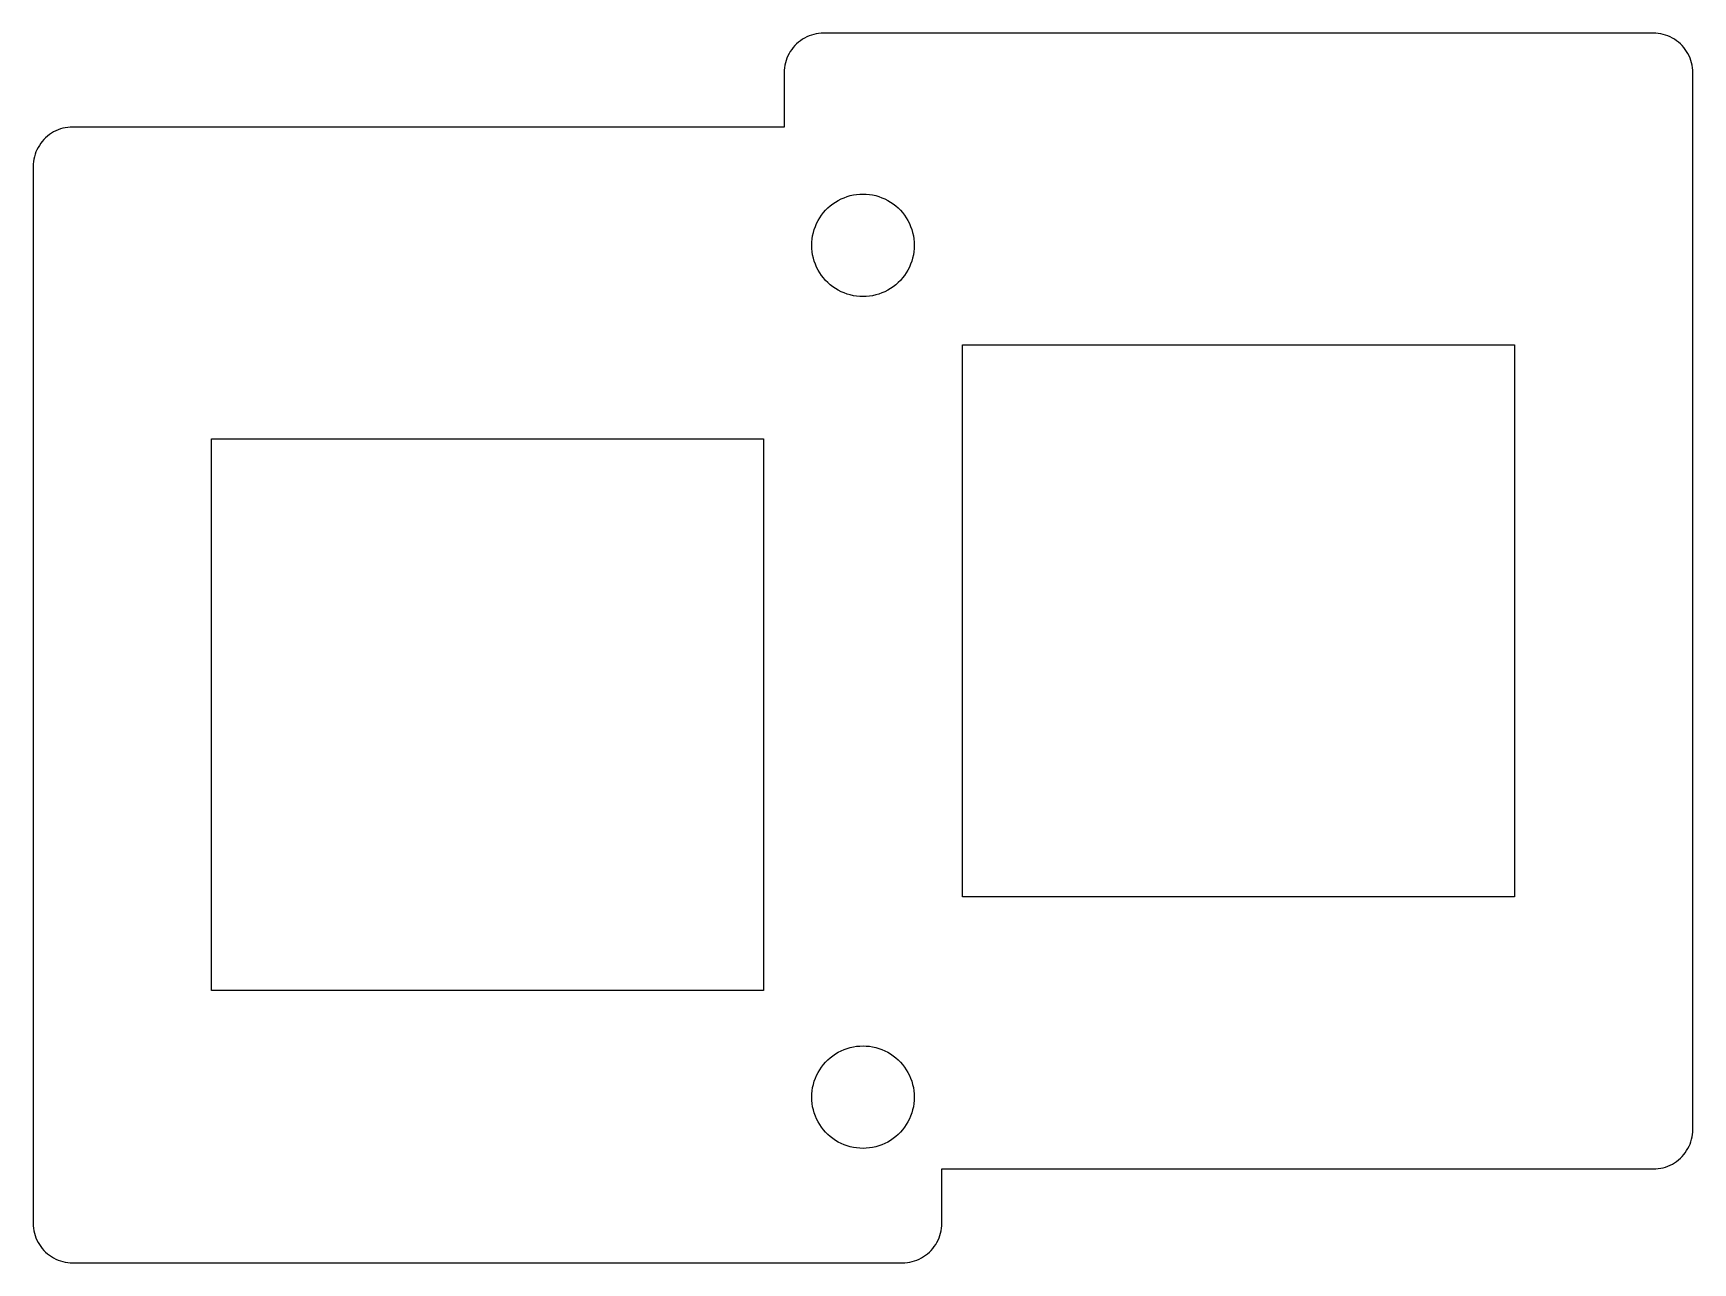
# Model space of a CAD drawing. Header units: metres. Extents: x 0 to 42.1, y 0 to 31.2.
import ezdxf

# ---------------------------------------------------------------- set-up
doc = ezdxf.new("R2010")
doc.units = ezdxf.units.M

msp = doc.modelspace()

# ---------------------------------------------------------------- linework, layer by layer
for p, q in [((19.801, 31.162), (19.741, 31.145)), ((19.863, 31.176), (19.801, 31.162)), ((19.925, 31.186), (19.863, 31.176)), ((19.987, 31.192), (19.925, 31.186)), ((20.05, 31.194), (19.987, 31.192)), ((41.1, 31.194), (20.05, 31.194)), ((41.163, 31.192), (41.1, 31.194)), ((41.225, 31.186), (41.163, 31.192)), ((41.287, 31.176), (41.225, 31.186)), ((41.349, 31.162), (41.287, 31.176)), ((41.409, 31.145), (41.349, 31.162)), ((19.241, 30.782), (19.206, 30.73)), ((19.279, 30.831), (19.241, 30.782)), ((19.321, 30.878), (19.279, 30.831)), ((19.365, 30.923), (19.321, 30.878)), ((19.413, 30.964), (19.365, 30.923)), ((19.462, 31.003), (19.413, 30.964)), ((19.514, 31.038), (19.462, 31.003)), ((19.568, 31.07), (19.514, 31.038)), ((19.624, 31.099), (19.568, 31.07)), ((19.682, 31.123), (19.624, 31.099)), ((19.741, 31.145), (19.682, 31.123)), ((41.468, 31.123), (41.409, 31.145)), ((41.526, 31.099), (41.468, 31.123)), ((41.582, 31.07), (41.526, 31.099)), ((41.636, 31.038), (41.582, 31.07)), ((41.688, 31.003), (41.636, 31.038)), ((41.737, 30.964), (41.688, 31.003)), ((41.785, 30.923), (41.737, 30.964)), ((41.829, 30.878), (41.785, 30.923)), ((41.87, 30.831), (41.829, 30.878)), ((41.909, 30.782), (41.87, 30.831)), ((41.944, 30.73), (41.909, 30.782)), ((19.058, 30.319), (19.052, 30.256)), ((19.068, 30.381), (19.058, 30.319)), ((19.081, 30.442), (19.068, 30.381)), ((19.099, 30.503), (19.081, 30.442)), ((19.12, 30.562), (19.099, 30.503)), ((19.145, 30.619), (19.12, 30.562)), ((19.174, 30.675), (19.145, 30.619)), ((19.206, 30.73), (19.174, 30.675)), ((41.976, 30.675), (41.944, 30.73)), ((42.005, 30.619), (41.976, 30.675)), ((42.03, 30.562), (42.005, 30.619)), ((42.051, 30.503), (42.03, 30.562)), ((42.069, 30.442), (42.051, 30.503)), ((42.082, 30.381), (42.069, 30.442)), ((42.092, 30.319), (42.082, 30.381)), ((42.098, 30.256), (42.092, 30.319)), ((19.052, 30.256), (19.05, 30.194)), ((19.05, 30.194), (19.05, 28.812)), ((42.1, 30.194), (42.098, 30.256)), ((42.1, 3.381), (42.1, 30.194)), ((0.464, 28.657), (0.412, 28.622)), ((0.518, 28.689), (0.464, 28.657)), ((0.574, 28.717), (0.518, 28.689)), ((0.632, 28.742), (0.574, 28.717)), ((0.691, 28.764), (0.632, 28.742)), ((0.751, 28.781), (0.691, 28.764)), ((0.813, 28.795), (0.751, 28.781)), ((0.875, 28.805), (0.813, 28.795)), ((0.937, 28.811), (0.875, 28.805)), ((1, 28.812), (0.937, 28.811)), ((19.05, 28.812), (1, 28.812)), ((0.095, 28.238), (0.07, 28.181)), ((0.124, 28.294), (0.095, 28.238)), ((0.156, 28.348), (0.124, 28.294)), ((0.191, 28.4), (0.156, 28.348)), ((0.229, 28.45), (0.191, 28.4)), ((0.271, 28.497), (0.229, 28.45)), ((0.315, 28.541), (0.271, 28.497)), ((0.363, 28.583), (0.315, 28.541)), ((0.412, 28.622), (0.363, 28.583)), ((0.002, 27.875), (0, 27.812)), ((0, 27.812), (0, 1)), ((0.008, 27.938), (0.002, 27.875)), ((0.018, 28), (0.008, 27.938)), ((0.031, 28.061), (0.018, 28)), ((0.049, 28.122), (0.031, 28.061)), ((0.07, 28.181), (0.049, 28.122)), ((20.353, 26.91), (20.424, 26.952)), ((20.424, 26.952), (20.497, 26.989)), ((20.497, 26.989), (20.571, 27.021)), ((20.571, 27.021), (20.648, 27.049)), ((20.648, 27.049), (20.727, 27.072)), ((20.727, 27.072), (20.806, 27.09)), ((20.806, 27.09), (20.887, 27.102)), ((20.887, 27.102), (20.968, 27.11)), ((20.968, 27.11), (21.05, 27.113)), ((21.05, 27.113), (21.132, 27.11)), ((21.132, 27.11), (21.213, 27.102)), ((21.213, 27.102), (21.294, 27.09)), ((21.294, 27.09), (21.373, 27.072)), ((21.373, 27.072), (21.452, 27.049)), ((21.452, 27.049), (21.529, 27.021)), ((21.529, 27.021), (21.604, 26.989)), ((21.604, 26.989), (21.676, 26.952)), ((21.676, 26.952), (21.747, 26.91)), ((19.952, 26.509), (19.998, 26.577)), ((19.998, 26.577), (20.048, 26.641)), ((20.048, 26.641), (20.102, 26.702)), ((20.102, 26.702), (20.16, 26.76)), ((20.16, 26.76), (20.221, 26.814)), ((20.221, 26.814), (20.286, 26.864)), ((20.286, 26.864), (20.353, 26.91)), ((21.747, 26.91), (21.814, 26.864)), ((21.814, 26.864), (21.879, 26.814)), ((21.879, 26.814), (21.94, 26.76)), ((21.94, 26.76), (21.998, 26.702)), ((21.998, 26.702), (22.052, 26.641)), ((22.052, 26.641), (22.102, 26.577)), ((22.102, 26.577), (22.148, 26.509)), ((19.773, 26.056), (19.791, 26.136)), ((19.791, 26.136), (19.814, 26.214)), ((19.814, 26.214), (19.841, 26.291)), ((19.841, 26.291), (19.874, 26.366)), ((19.874, 26.366), (19.911, 26.439)), ((19.911, 26.439), (19.952, 26.509)), ((22.148, 26.509), (22.189, 26.439)), ((22.189, 26.439), (22.226, 26.366)), ((22.226, 26.366), (22.259, 26.291)), ((22.259, 26.291), (22.286, 26.214)), ((22.286, 26.214), (22.309, 26.136)), ((22.309, 26.136), (22.327, 26.056)), ((19.75, 25.812), (19.753, 25.894)), ((19.753, 25.731), (19.75, 25.812)), ((19.753, 25.894), (19.76, 25.975)), ((19.76, 25.65), (19.753, 25.731)), ((19.76, 25.975), (19.773, 26.056)), ((22.327, 26.056), (22.34, 25.975)), ((22.34, 25.975), (22.347, 25.894)), ((22.347, 25.731), (22.34, 25.65)), ((22.347, 25.894), (22.35, 25.812)), ((22.35, 25.812), (22.347, 25.731)), ((19.773, 25.569), (19.76, 25.65)), ((19.791, 25.489), (19.773, 25.569)), ((19.814, 25.411), (19.791, 25.489)), ((19.841, 25.334), (19.814, 25.411)), ((19.874, 25.259), (19.841, 25.334)), ((22.259, 25.334), (22.226, 25.259)), ((22.286, 25.411), (22.259, 25.334)), ((22.309, 25.489), (22.286, 25.411)), ((22.327, 25.569), (22.309, 25.489)), ((22.34, 25.65), (22.327, 25.569)), ((19.911, 25.186), (19.874, 25.259)), ((19.952, 25.116), (19.911, 25.186)), ((19.998, 25.048), (19.952, 25.116)), ((20.048, 24.984), (19.998, 25.048)), ((20.102, 24.923), (20.048, 24.984)), ((20.16, 24.865), (20.102, 24.923)), ((20.221, 24.811), (20.16, 24.865)), ((21.94, 24.865), (21.879, 24.811)), ((21.998, 24.923), (21.94, 24.865)), ((22.052, 24.984), (21.998, 24.923)), ((22.102, 25.048), (22.052, 24.984)), ((22.148, 25.116), (22.102, 25.048)), ((22.189, 25.186), (22.148, 25.116)), ((22.226, 25.259), (22.189, 25.186)), ((20.286, 24.761), (20.221, 24.811)), ((20.353, 24.715), (20.286, 24.761)), ((20.424, 24.673), (20.353, 24.715)), ((20.497, 24.636), (20.424, 24.673)), ((20.571, 24.604), (20.497, 24.636)), ((20.648, 24.576), (20.571, 24.604)), ((20.727, 24.553), (20.648, 24.576)), ((20.806, 24.535), (20.727, 24.553)), ((20.887, 24.523), (20.806, 24.535)), ((20.968, 24.515), (20.887, 24.523)), ((21.05, 24.512), (20.968, 24.515)), ((21.132, 24.515), (21.05, 24.512)), ((21.213, 24.523), (21.132, 24.515)), ((21.294, 24.535), (21.213, 24.523)), ((21.373, 24.553), (21.294, 24.535)), ((21.452, 24.576), (21.373, 24.553)), ((21.529, 24.604), (21.452, 24.576)), ((21.604, 24.636), (21.529, 24.604)), ((21.676, 24.673), (21.604, 24.636)), ((21.747, 24.715), (21.676, 24.673)), ((21.814, 24.761), (21.747, 24.715)), ((21.879, 24.811), (21.814, 24.761)), ((23.575, 9.287), (23.575, 23.288)), ((23.575, 23.288), (37.575, 23.288)), ((37.575, 23.288), (37.575, 9.287)), ((4.525, 6.906), (4.525, 20.906)), ((4.525, 20.906), (18.525, 20.906)), ((18.525, 20.906), (18.525, 6.906)), ((37.575, 9.287), (23.575, 9.287)), ((18.525, 6.906), (4.525, 6.906)), ((20.727, 5.462), (20.806, 5.48)), ((20.806, 5.48), (20.887, 5.492)), ((20.887, 5.492), (20.968, 5.5)), ((20.968, 5.5), (21.05, 5.503)), ((21.05, 5.503), (21.132, 5.5)), ((21.132, 5.5), (21.213, 5.492)), ((21.213, 5.492), (21.294, 5.48)), ((21.294, 5.48), (21.373, 5.462)), ((20.048, 5.031), (20.102, 5.093)), ((20.102, 5.093), (20.16, 5.15)), ((20.16, 5.15), (20.221, 5.204)), ((20.221, 5.204), (20.286, 5.254)), ((20.286, 5.254), (20.353, 5.3)), ((20.353, 5.3), (20.424, 5.342)), ((20.424, 5.342), (20.497, 5.379)), ((20.497, 5.379), (20.571, 5.411)), ((20.571, 5.411), (20.648, 5.439)), ((20.648, 5.439), (20.727, 5.462)), ((21.373, 5.462), (21.452, 5.439)), ((21.452, 5.439), (21.529, 5.411)), ((21.529, 5.411), (21.604, 5.379)), ((21.604, 5.379), (21.676, 5.342)), ((21.676, 5.342), (21.747, 5.3)), ((21.747, 5.3), (21.814, 5.254)), ((21.814, 5.254), (21.879, 5.204)), ((21.879, 5.204), (21.94, 5.15)), ((21.94, 5.15), (21.998, 5.093)), ((21.998, 5.093), (22.052, 5.031)), ((19.814, 4.604), (19.841, 4.681)), ((19.841, 4.681), (19.874, 4.756)), ((19.874, 4.756), (19.911, 4.829)), ((19.911, 4.829), (19.952, 4.899)), ((19.952, 4.899), (19.998, 4.967)), ((19.998, 4.967), (20.048, 5.031)), ((22.052, 5.031), (22.102, 4.967)), ((22.102, 4.967), (22.148, 4.899)), ((22.148, 4.899), (22.189, 4.829)), ((22.189, 4.829), (22.226, 4.756)), ((22.226, 4.756), (22.259, 4.681)), ((22.259, 4.681), (22.286, 4.604)), ((19.75, 4.203), (19.753, 4.284)), ((19.753, 4.284), (19.76, 4.366)), ((19.76, 4.366), (19.773, 4.446)), ((19.773, 4.446), (19.791, 4.526)), ((19.791, 4.526), (19.814, 4.604)), ((22.286, 4.604), (22.309, 4.526)), ((22.309, 4.526), (22.327, 4.446)), ((22.327, 4.446), (22.34, 4.366)), ((22.34, 4.366), (22.347, 4.284)), ((22.347, 4.284), (22.35, 4.203)), ((19.753, 4.121), (19.75, 4.203)), ((19.76, 4.04), (19.753, 4.121)), ((19.773, 3.959), (19.76, 4.04)), ((19.791, 3.879), (19.773, 3.959)), ((19.814, 3.801), (19.791, 3.879)), ((19.841, 3.724), (19.814, 3.801)), ((22.286, 3.801), (22.259, 3.724)), ((22.309, 3.879), (22.286, 3.801)), ((22.327, 3.959), (22.309, 3.879)), ((22.34, 4.04), (22.327, 3.959)), ((22.347, 4.121), (22.34, 4.04)), ((22.35, 4.203), (22.347, 4.121)), ((19.874, 3.649), (19.841, 3.724)), ((19.911, 3.576), (19.874, 3.649)), ((19.952, 3.506), (19.911, 3.576)), ((19.998, 3.439), (19.952, 3.506)), ((20.048, 3.374), (19.998, 3.439)), ((20.102, 3.313), (20.048, 3.374)), ((22.052, 3.374), (21.998, 3.313)), ((22.102, 3.439), (22.052, 3.374)), ((22.148, 3.506), (22.102, 3.439)), ((22.189, 3.576), (22.148, 3.506)), ((22.226, 3.649), (22.189, 3.576)), ((22.259, 3.724), (22.226, 3.649)), ((42.098, 3.318), (42.1, 3.381)), ((20.16, 3.255), (20.102, 3.313)), ((20.221, 3.201), (20.16, 3.255)), ((20.286, 3.151), (20.221, 3.201)), ((20.353, 3.105), (20.286, 3.151)), ((20.424, 3.063), (20.353, 3.105)), ((20.497, 3.026), (20.424, 3.063)), ((20.571, 2.994), (20.497, 3.026)), ((20.648, 2.966), (20.571, 2.994)), ((20.727, 2.943), (20.648, 2.966)), ((21.452, 2.966), (21.373, 2.943)), ((21.529, 2.994), (21.452, 2.966)), ((21.604, 3.026), (21.529, 2.994)), ((21.676, 3.063), (21.604, 3.026)), ((21.747, 3.105), (21.676, 3.063)), ((21.814, 3.151), (21.747, 3.105)), ((21.879, 3.201), (21.814, 3.151)), ((21.94, 3.255), (21.879, 3.201)), ((21.998, 3.313), (21.94, 3.255)), ((41.976, 2.899), (42.005, 2.955)), ((42.005, 2.955), (42.03, 3.013)), ((42.03, 3.013), (42.051, 3.072)), ((42.051, 3.072), (42.069, 3.133)), ((42.069, 3.133), (42.082, 3.194)), ((42.082, 3.194), (42.092, 3.256)), ((42.092, 3.256), (42.098, 3.318)), ((20.806, 2.926), (20.727, 2.943)), ((20.887, 2.913), (20.806, 2.926)), ((20.968, 2.905), (20.887, 2.913)), ((21.05, 2.903), (20.968, 2.905)), ((21.132, 2.905), (21.05, 2.903)), ((21.213, 2.913), (21.132, 2.905)), ((21.294, 2.926), (21.213, 2.913)), ((21.373, 2.943), (21.294, 2.926)), ((41.582, 2.505), (41.636, 2.537)), ((41.636, 2.537), (41.688, 2.572)), ((41.688, 2.572), (41.737, 2.611)), ((41.737, 2.611), (41.785, 2.652)), ((41.785, 2.652), (41.829, 2.697)), ((41.829, 2.697), (41.87, 2.744)), ((41.87, 2.744), (41.909, 2.793)), ((41.909, 2.793), (41.944, 2.845)), ((41.944, 2.845), (41.976, 2.899)), ((23.05, 1), (23.05, 2.381)), ((23.05, 2.381), (41.1, 2.381)), ((41.1, 2.381), (41.163, 2.383)), ((41.163, 2.383), (41.225, 2.389)), ((41.225, 2.389), (41.287, 2.399)), ((41.287, 2.399), (41.349, 2.413)), ((41.349, 2.413), (41.409, 2.43)), ((41.409, 2.43), (41.468, 2.451)), ((41.468, 2.451), (41.526, 2.476)), ((41.526, 2.476), (41.582, 2.505)), ((0, 1), (0.002, 0.937)), ((0.002, 0.937), (0.008, 0.875)), ((0.008, 0.875), (0.018, 0.813)), ((23.032, 0.813), (23.042, 0.875)), ((23.042, 0.875), (23.048, 0.937)), ((23.048, 0.937), (23.05, 1)), ((0.018, 0.813), (0.031, 0.751)), ((0.031, 0.751), (0.049, 0.691)), ((0.049, 0.691), (0.07, 0.632)), ((0.07, 0.632), (0.095, 0.574)), ((0.095, 0.574), (0.124, 0.518)), ((0.124, 0.518), (0.156, 0.464)), ((0.156, 0.464), (0.191, 0.412)), ((22.859, 0.412), (22.894, 0.464)), ((22.894, 0.464), (22.926, 0.518)), ((22.926, 0.518), (22.955, 0.574)), ((22.955, 0.574), (22.98, 0.632)), ((22.98, 0.632), (23.001, 0.691)), ((23.001, 0.691), (23.019, 0.751)), ((23.019, 0.751), (23.032, 0.813)), ((0.191, 0.412), (0.229, 0.363)), ((0.229, 0.363), (0.271, 0.315)), ((0.271, 0.315), (0.315, 0.271)), ((0.315, 0.271), (0.363, 0.229)), ((0.363, 0.229), (0.412, 0.191)), ((0.412, 0.191), (0.464, 0.156)), ((0.464, 0.156), (0.518, 0.124)), ((0.518, 0.124), (0.574, 0.095)), ((0.574, 0.095), (0.632, 0.07)), ((0.632, 0.07), (0.691, 0.049)), ((0.691, 0.049), (0.751, 0.031)), ((0.751, 0.031), (0.813, 0.018)), ((0.813, 0.018), (0.875, 0.008)), ((0.875, 0.008), (0.937, 0.002)), ((0.937, 0.002), (1, 0)), ((1, 0), (22.05, 0)), ((22.05, 0), (22.113, 0.002)), ((22.113, 0.002), (22.175, 0.008)), ((22.175, 0.008), (22.237, 0.018)), ((22.237, 0.018), (22.299, 0.031)), ((22.299, 0.031), (22.359, 0.049)), ((22.359, 0.049), (22.418, 0.07)), ((22.418, 0.07), (22.476, 0.095)), ((22.476, 0.095), (22.532, 0.124)), ((22.532, 0.124), (22.586, 0.156)), ((22.586, 0.156), (22.638, 0.191)), ((22.638, 0.191), (22.687, 0.229)), ((22.687, 0.229), (22.735, 0.271)), ((22.735, 0.271), (22.779, 0.315)), ((22.779, 0.315), (22.82, 0.363)), ((22.82, 0.363), (22.859, 0.412))]:
    msp.add_line(p, q)

doc.saveas('drawing.dxf')
